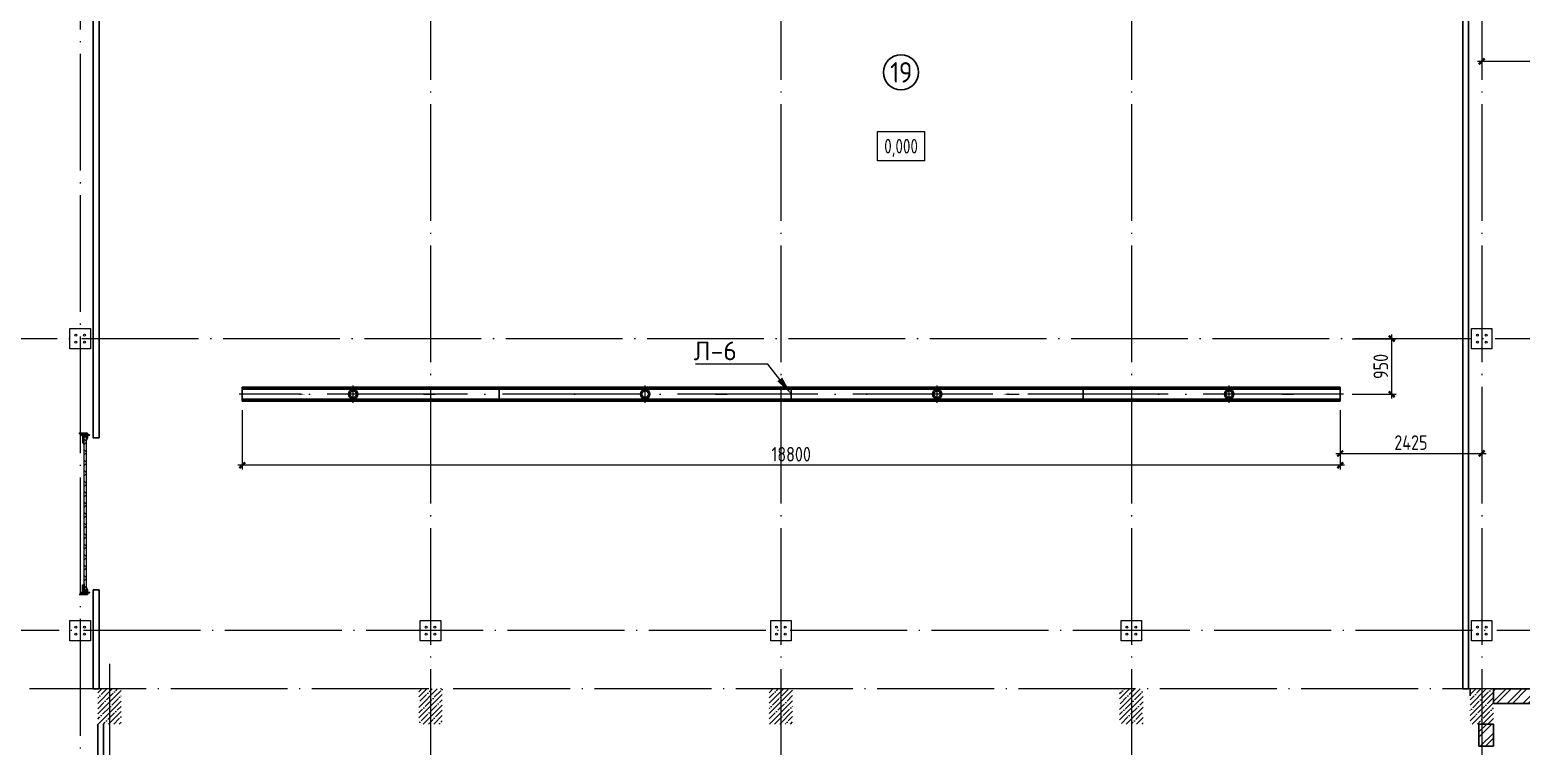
# Model space of a CAD drawing. Extents: x -965262 to 1142518, y -357520 to 71675.
# Drawn here: x -52339 to -26802, y -200132 to -187860 of the extents above; entities that cross this region are included whole.
import ezdxf
from ezdxf import colors
from ezdxf.entities.mleader import LeaderData, LeaderLine
from ezdxf.math import Vec2, Vec3

# ---------------------------------------------------------------- set-up
doc = ezdxf.new("R2010")
doc.units = 0
doc.header["$LTSCALE"] = 10
doc.linetypes.add('ACAD_ISO04W100', pattern=[30, 24, -3, 0, -3])
doc.linetypes.add('DOTE', pattern=[2.42, 2, -0.2, 0.02, -0.2])
doc.layers.get('0').update_dxf_attribs({"linetype": 'CONTINUOUS', "lineweight": 30})
doc.layers.get('Defpoints').update_dxf_attribs({"linetype": 'CONTINUOUS'})
doc.layers.add('DOTE', color=7, linetype='DOTE', lineweight=9)
doc.layers.add('Полы_лотки', color=7, linetype='CONTINUOUS', lineweight=30)
doc.styles.add('GOST 2.304', font='isocpeur.ttf', dxfattribs={"width": 0.75, "height": 250})
doc.styles.add('GOST-2.304_Type-B', font='isocpeur.ttf', dxfattribs={"width": 0.9})
doc.styles.get("Standard").update_dxf_attribs({"font": 'isocpeur.ttf', "height": 300})
doc.styles.add('ГОСТ 2м', font='isocpeur.ttf', dxfattribs={"width": 0.8, "height": 250})
doc.dimstyles.new('ГОСТ 2м', dxfattribs={"dimtxt": 250, "dimasz": 100, "dimexe": 75, "dimexo": 150, "dimgap": 62.5, "dimtad": 1, "dimdec": 0, "dimtxsty": 'ГОСТ 2м', "dimblk": 'ARCHTICK', "dimcen": 150, "dimdle": 75, "dimclrd": 256, "dimclre": 256, "dimclrt": 256, "dimadec": 0, "dimazin": 0, "dimtfac": 1, "dimtdec": 0, "dimtmove": 0, "dimatfit": 3, "dimldrblk": 'OBLIQUE', "dimfxl": 1, "dimlwd": 15, "dimlwe": 15, "dimarcsym": 0})
pattern_1 = [(45, (-49229.33, -272886.6), (-89.80256, 89.80256), []), (45, (-49139.53, -272886.6), (-89.80256, 89.80256), [158.75, -31.75, 0, -31.75])]

# ---------------------------------------------------------------- blocks, each defined once
blk = doc.blocks.new('anchor.bolt')
for p, q in [((-0.07, 0), (-0.07, -0.72)), ((0.07, 0), (0.07, -0.06)), ((-0.1, -0.04), (-0.07, -0.03)), ((-0.1, -0.04), (0.09, -0.06)), ((0.07, -0.07), (-0.1, -0.04)), ((-0.1, -0.11), (-0.07, -0.1)), ((-0.1, -0.11), (0.09, -0.13)), ((0.07, -0.14), (-0.1, -0.11)), ((-0.1, -0.18), (-0.07, -0.17)), ((-0.1, -0.18), (0.09, -0.2)), ((0.07, -0.21), (-0.1, -0.18)), ((-0.1, -0.25), (-0.07, -0.24)), ((-0.1, -0.25), (0.09, -0.27)), ((0.07, -0.28), (-0.1, -0.25)), ((-0.1, -0.32), (-0.07, -0.31)), ((-0.1, -0.32), (0.09, -0.34)), ((0.07, -0.35), (-0.1, -0.32)), ((-0.1, -0.39), (-0.07, -0.38)), ((-0.1, -0.39), (0.09, -0.41)), ((0.07, -0.42), (-0.1, -0.39)), ((-0.1, -0.46), (-0.07, -0.45)), ((-0.1, -0.46), (0.09, -0.48)), ((0.07, -0.49), (-0.1, -0.46)), ((-0.1, -0.53), (-0.07, -0.52)), ((-0.1, -0.53), (0.09, -0.55)), ((0.07, -0.56), (-0.1, -0.53)), ((-0.09, -0.6), (-0.07, -0.59)), ((-0.09, -0.6), (0.09, -0.62)), ((0.07, -0.63), (-0.09, -0.6)), ((-0.07, -0.72), (0, -0.8)), ((-0.04, -0.62), (-0.06, -0.63)), ((-0.06, -0.64), (-0.06, -0.63)), ((-0.06, -0.73), (-0.06, -0.64)), ((0, -0.79), (-0.06, -0.73)), ((-0.01, -0.63), (-0.04, -0.62)), ((-0.03, -0.63), (0, -0.79)), ((-0.03, -0.63), (0.01, -0.78)), ((-0.02, -0.63), (0.01, -0.77)), ((-0.01, -0.63), (0.02, -0.76)), ((0.03, -0.69), (-0.01, -0.63)), ((0, -0.64), (0.03, -0.75)), ((0, -0.8), (0.07, -0.72)), ((0, -0.79), (0.03, -0.74)), ((0.01, -0.66), (0.03, -0.74)), ((0.03, -0.74), (0.03, -0.69)), ((0.07, -0.06), (0.09, -0.06)), ((0.09, -0.06), (0.07, -0.07)), ((0.07, -0.07), (0.07, -0.13)), ((0.07, -0.13), (0.09, -0.13)), ((0.09, -0.13), (0.07, -0.14)), ((0.07, -0.14), (0.07, -0.2)), ((0.07, -0.2), (0.09, -0.2)), ((0.09, -0.2), (0.07, -0.21)), ((0.07, -0.21), (0.07, -0.27)), ((0.07, -0.27), (0.09, -0.27)), ((0.09, -0.27), (0.07, -0.28)), ((0.07, -0.28), (0.07, -0.34)), ((0.07, -0.33), (0.09, -0.34)), ((0.09, -0.34), (0.07, -0.35)), ((0.07, -0.35), (0.07, -0.41)), ((0.07, -0.4), (0.09, -0.41)), ((0.09, -0.41), (0.07, -0.42)), ((0.07, -0.42), (0.07, -0.48)), ((0.07, -0.47), (0.09, -0.48)), ((0.09, -0.48), (0.07, -0.49)), ((0.07, -0.49), (0.07, -0.55)), ((0.07, -0.55), (0.09, -0.55)), ((0.09, -0.55), (0.07, -0.56)), ((0.07, -0.56), (0.07, -0.62)), ((0.09, -0.62), (0.07, -0.63)), ((0.07, -0.62), (0.09, -0.62)), ((0.07, -0.63), (0.07, -0.72))]:
    blk.add_line(p, q)
blk.add_arc((0.16, -0.64), 0.222, 187.9982, 219.836)
blk = doc.blocks.new('Крепеж_ворот')
at = {"lineweight": 15}
h = blk.add_hatch(dxfattribs=at)
h.set_pattern_fill('ANSI31', color=256, scale=2, angle=180)
h.set_pattern_definition([(225, (746089.599, 74802.7244), (4.49013, -4.49013), [])])
h.paths.add_polyline_path([(746087, 74804), (746087, 74802), (746091, 74802), (746094, 74802), (746094, 74804)], flags=17)
h.paths.add_polyline_path([(746116, 74802, 0.165118), (746120, 74803), (746124, 74806, -0.301689), (746131, 74807), (746135, 74805, 0.130081), (746138, 74804), (746142, 74804), (746142, 74806), (746138, 74806, -0.130081), (746136, 74807), (746133, 74809, 0.301689), (746123, 74808), (746118, 74805, -0.165112), (746116, 74804), (746064, 74804, -0.414223), (746061, 74807), (746061, 74868), (746059, 74868), (746059, 74869), (746059, 74870), (746059, 74870), (746059, 74871), (746059, 74872), (746059, 74872), (746059, 74873), (746059, 74874), (746059, 74875), (746059, 74876), (746059, 74876), (746059, 74877), (746059, 74877), (746059, 74878), (746059, 74879), (746059, 74879), (746061, 74879), (746061, 74945), (746058, 74945), (746058, 74807, 0.41422), (746064, 74802)])
h = blk.add_hatch(dxfattribs=at)
h.set_pattern_fill('ANSI31', color=256, scale=2, angle=90)
h.set_pattern_definition([(135, (736343.8085, 75928.334), (-4.490128, -4.490128), [])])
edge = h.paths.add_edge_path()
edge.add_ellipse((746065, 74838), major_axis=(-1.67, 1.67), ratio=1, start_angle=45, end_angle=135, ccw=False)
edge.add_line((746063, 74838), (746063, 74868))
edge.add_line((746063, 74868), (746061, 74868))
edge.add_line((746061, 74868), (746061, 74838))
edge.add_ellipse((746065, 74838), major_axis=(-2.89, 2.89), ratio=1, start_angle=45, end_angle=135)
edge.add_line((746065, 74834), (746097, 74834))
edge.add_line((746097, 74834), (746097, 74836))
edge.add_line((746097, 74836), (746065, 74836))
edge = h.paths.add_edge_path()
edge.add_ellipse((746065, 74890), major_axis=(2.89, 2.89), ratio=1, start_angle=106, end_angle=135)
edge.add_line((746061, 74890), (746061, 74879))
edge.add_line((746061, 74879), (746063, 74879))
edge.add_line((746063, 74879), (746063, 74890))
edge.add_ellipse((746065, 74890), major_axis=(-1.67, 1.67), ratio=1, start_angle=16, end_angle=45, ccw=False)
edge.add_line((746063, 74891), (746070, 74904))
edge.add_ellipse((746079, 74899), major_axis=(7.45, 7.45), ratio=1, start_angle=-3, end_angle=106, ccw=False)
edge.add_line((746087, 74906), (746097, 74894))
edge.add_line((746097, 74894), (746099, 74895))
edge.add_line((746099, 74895), (746088, 74907))
edge.add_ellipse((746079, 74899), major_axis=(8.67, 8.67), ratio=1, start_angle=-3, end_angle=106)
edge.add_line((746068, 74905), (746062, 74892))
h = blk.add_hatch(color=256, dxfattribs=at)
h.dxf.hatch_style = 1
h.paths.add_polyline_path([(746146, 74809), (746143, 74810, 0.10613), (746142, 74810), (746136, 74809, -0.181324), (746135, 74810, 0.335683), (746120, 74809, -0.119126), (746119, 74809, 0.371631), (746118, 74808), (746118, 74808, 0.451909), (746119, 74807, 0.124341), (746121, 74808, -0.343618), (746134, 74808, 0.181324), (746137, 74808), (746143, 74808, -0.110452), (746143, 74808), (746147, 74807, -0.710497), (746147, 74805), (746143, 74804), (746136, 74804, -0.178994), (746133, 74805, 0.369834), (746130, 74805, -0.178993), (746127, 74804), (746122, 74804, 0.120709), (746122, 74804), (746120, 74803, -0.017147), (746119, 74802, 0.538795), (746120, 74802), (746127, 74802, 0.207608), (746131, 74804, -0.433918), (746132, 74804, 0.207608), (746135, 74802), (746143, 74802, 0.079707), (746143, 74802), (746148, 74804, 0.461502), (746149, 74807, -0.250825), (746149, 74808, -0.128039), (746173, 74816, 0.416657), (746174, 74816), (746174, 74817, 0.409849), (746173, 74817, 0.127248)])
for p, q in [((746058, 74807), (746058, 74945)), ((746058, 74945), (746061, 74945)), ((746059, 74879), (746063, 74879)), ((746059, 74868), (746059, 74879)), ((746059, 74868), (746063, 74868)), ((746061, 74879), (746061, 74945)), ((746061, 74879), (746061, 74890)), ((746061, 74807), (746061, 74868)), ((746061, 74838), (746061, 74868)), ((746068, 74905), (746062, 74892)), ((746070, 74904), (746063, 74891)), ((746063, 74838), (746063, 74890)), ((746064, 74883), (746063, 74883)), ((746064, 74865), (746063, 74865)), ((746064, 74883), (746064, 74874)), ((746067, 74880), (746064, 74883)), ((746064, 74875), (746064, 74873)), ((746064, 74874), (746064, 74865)), ((746067, 74868), (746064, 74865)), ((746097, 74836), (746065, 74836)), ((746097, 74834), (746065, 74834)), ((746067, 74880), (746067, 74875)), ((746067, 74873), (746067, 74868)), ((746087, 74906), (746097, 74894)), ((746088, 74907), (746099, 74895)), ((746097, 74894), (746099, 74895)), ((746097, 74834), (746097, 74836)), ((746064, 74804), (746116, 74804)), ((746064, 74802), (746116, 74802)), ((746079, 74806), (746102, 74806)), ((746079, 74806), (746079, 74804)), ((746079, 74804), (746102, 74804)), ((746082, 74814), (746081, 74813)), ((746081, 74813), (746081, 74806)), ((746099, 74814), (746082, 74814)), ((746086, 74813), (746086, 74806)), ((746095, 74813), (746095, 74806)), ((746099, 74814), (746100, 74813)), ((746100, 74813), (746100, 74806)), ((746102, 74806), (746102, 74804)), ((746118, 74805), (746123, 74808)), ((746120, 74803), (746124, 74806)), ((746135, 74805), (746131, 74807)), ((746136, 74807), (746133, 74809)), ((746142, 74806), (746138, 74806)), ((746138, 74804), (746142, 74804)), ((746142, 74806), (746142, 74804)), ((746142, 74804), (746142, 74806)), ((746143, 74804), (746147, 74805)), ((746143, 74802), (746148, 74804)), ((746174, 74817), (746174, 74816))]:
    blk.add_line(p, q)
for p, q in [((746061, 74879), (746061, 74881)), ((746061, 74834), (746061, 74868)), ((746063, 74883), (746063, 74874)), ((746063, 74874), (746063, 74865)), ((746073, 74842), (746073, 74905)), ((746073, 74896), (746077, 74892)), ((746073, 74851), (746077, 74855)), ((746074, 74886), (746074, 74861)), ((746074, 74880), (746076, 74880)), ((746074, 74867), (746076, 74867)), ((746076, 74886), (746076, 74883)), ((746076, 74883), (746076, 74886)), ((746076, 74886), (746077, 74886)), ((746076, 74864), (746076, 74883)), ((746077, 74873), (746076, 74880)), ((746076, 74880), (746076, 74867)), ((746077, 74873), (746076, 74867)), ((746076, 74864), (746076, 74861)), ((746076, 74864), (746076, 74861)), ((746076, 74861), (746077, 74861)), ((746077, 74886), (746077, 74892)), ((746077, 74861), (746077, 74855)), ((746081, 74898), (746081, 74886)), ((746081, 74849), (746081, 74861)), ((746087, 74898), (746082, 74898)), ((746082, 74886), (746087, 74886)), ((746082, 74861), (746087, 74861)), ((746087, 74849), (746082, 74849)), ((746087, 74899), (746087, 74898)), ((746087, 74886), (746087, 74898)), ((746087, 74886), (746098, 74886)), ((746087, 74849), (746087, 74861)), ((746087, 74861), (746098, 74861)), ((746087, 74847), (746087, 74849)), ((746099, 74885), (746099, 74883)), ((746099, 74883), (746099, 74864)), ((746099, 74882), (746100, 74882)), ((746099, 74865), (746100, 74865)), ((746099, 74862), (746099, 74864)), ((746100, 74861), (746100, 74886)), ((746100, 74886), (746110, 74886)), ((746100, 74861), (746110, 74861)), ((746110, 74861), (746110, 74886)), ((746110, 74881), (746225, 74881)), ((746110, 74865), (746212, 74865)), ((746114, 74877), (746225, 74877)), ((746250, 74859), (746250, 74863))]:
    blk.add_line(p, q, dxfattribs=at)
at = {"lineweight": 15, "ltscale": 0.5}
for p, q in [((746076, 74886), (746074, 74886)), ((746076, 74861), (746074, 74861))]:
    blk.add_line(p, q, dxfattribs=at)
at = {"lineweight": 15, "extrusion": (-1.7375e-14, 1, 0)}
for p, q in [((746113, 74884), (746225, 74884)), ((746113, 74863), (746113, 74884)), ((746113, 74863), (746136, 74863)), ((746117, 74857), (746117, 74829)), ((746117, 74826), (746119, 74823)), ((746119, 74823), (746123, 74825)), ((746121, 74857), (746121, 74829)), ((746123, 74825), (746121, 74828)), ((746123, 74863), (746123, 74863)), ((746250, 74863), (746123, 74863)), ((746250, 74859), (746123, 74859)), ((746124, 74840), (746124, 74849)), ((746136, 74882), (746157, 74882)), ((746136, 74863), (746136, 74882)), ((746157, 74882), (746157, 74863)), ((746157, 74863), (746212, 74863))]:
    blk.add_line(p, q, dxfattribs=at)
at = {"lineweight": 15, "ltscale": 0.5, "extrusion": (-1.7375e-14, 1, 0)}
for p, q in [((746113, 74880), (746225, 74880)), ((746136, 74866), (746113, 74866)), ((746115, 74871), (746120, 74871)), ((746121, 74857), (746117, 74857)), ((746117, 74852), (746117, 74854)), ((746121, 74840), (746117, 74840)), ((746117, 74837), (746117, 74835)), ((746121, 74829), (746117, 74829)), ((746120, 74839), (746120, 74850)), ((746124, 74848), (746120, 74848)), ((746124, 74841), (746120, 74841)), ((746123, 74869), (746123, 74863)), ((746123, 74863), (746123, 74859)), ((746140, 74863), (746140, 74859)), ((746153, 74863), (746153, 74859)), ((746212, 74866), (746157, 74866)), ((746173, 74863), (746173, 74859))]:
    blk.add_line(p, q, dxfattribs=at)
at = {"lineweight": 15, "extrusion": (-2.77556e-16, -1, 0)}
for p, q in [((746225, 74866), (746114, 74866)), ((746128, 74866), (746128, 74863)), ((746138, 74866), (746138, 74863)), ((746164, 74866), (746164, 74863)), ((746174, 74866), (746174, 74863)), ((746201, 74866), (746201, 74863)), ((746210, 74866), (746210, 74863)), ((746225, 74884), (746225, 74863))]:
    blk.add_line(p, q, dxfattribs=at)
at = {"extrusion": (-1, -4.26669e-14, 0)}
for p, q in [((746118, 74808), (746118, 74808)), ((746136, 74809), (746142, 74810)), ((746143, 74808), (746137, 74808)), ((746143, 74810), (746146, 74809)), ((746147, 74807), (746143, 74808))]:
    blk.add_line(p, q, dxfattribs=at)
at = {"extrusion": (-1, -4.2422e-14, 1.22461e-16)}
for p, q in [((746119, 74803), (746122, 74804)), ((746127, 74802), (746120, 74802)), ((746122, 74804), (746127, 74804)), ((746143, 74802), (746135, 74802)), ((746136, 74804), (746143, 74804))]:
    blk.add_line(p, q, dxfattribs=at)
at = {"lineweight": 15}
for centre, radius, start, end in [((746079, 74899), 8.28, 0, 136.0097), ((746079, 74847), 8.28, 223.9903, 0), ((746077, 74883), 0.956, 180, 270), ((746077, 74883), 0.75, 180, 270), ((746077, 74864), 0.956, 90, 180), ((746077, 74864), 0.75, 90, 180), ((746076, 74892), 0.375, 0, 45), ((746076, 74855), 0.375, 315, 0), ((746082, 74898), 0.375, 91, 180), ((746082, 74886), 0.75, 180, 270), ((746082, 74861), 0.75, 90, 180), ((746082, 74849), 0.375, 180, 269), ((746098, 74885), 0.375, 0, 90), ((746098, 74862), 0.375, 270, 0), ((746123, 74857), 5.92, 90, 180), ((746123, 74829), 5.92, 180, 199.6464), ((746123, 74857), 1.87, 90, 180), ((746129, 74855), 8.15, 194.9986, 233.9214), ((746129, 74833), 8.15, 126.0786, 165.0014), ((746123, 74829), 1.87, 180, 185.5313)]:
    blk.add_arc(centre, radius, start, end, dxfattribs=at)
at = {"lineweight": 15, "ltscale": 0.5}
for centre, radius, start, end in [((746119, 74852), 2.25, 195, 270), ((746119, 74836), 2.25, 90, 165), ((746119, 74850), 0.375, 0, 90), ((746119, 74839), 0.375, 270, 0)]:
    blk.add_arc(centre, radius, start, end, dxfattribs=at)
for centre, radius, start, end in [((746064, 74807), 5.62, 180, 270), ((746064, 74807), 3.11, 180, 270), ((746082, 74804), 10.4, 68.2753, 87.8782), ((746091, 74798), 16.2, 73.306, 107.292), ((746099, 74804), 10.4, 92.1218, 111.7247), ((746116, 74807), 3.11, 270, 307.5043), ((746116, 74807), 5.62, 270, 307.5043), ((746119, 74808), 0.586, 91.7247, 173.2711), ((746119, 74807), 0.586, 173.2711, 270.547), ((746118, 74812), 3.52, 271.7247, 298.8983), ((746118, 74812), 5.21, 270.547, 298.8983), ((746128, 74799), 12.4, 54.8903, 129.1143), ((746128, 74799), 10.7, 54.8903, 130.7448), ((746128, 74801), 8.97, 60.3534, 127.5043), ((746128, 74801), 8.97, 60.3534, 127.5043), ((746128, 74801), 8.97, 60.3534, 127.5043), ((746128, 74801), 6.46, 60.3534, 127.5043), ((746136, 74811), 3.54, 234.8903, 276), ((746136, 74811), 1.86, 234.8903, 276), ((746138, 74810), 5.62, 240.3534, 270), ((746138, 74810), 3.11, 240.3534, 270), ((746143, 74810), 0.292, 71.7675, 96), ((746143, 74808), 0.292, 70.7873, 96), ((746176, 74761), 56.8, 93.2805, 122.2878), ((746147, 74806), 0.562, 289.2127, 70.7873), ((746147, 74806), 2.25, 288.2291, 27.3228), ((746176, 74765), 50.3, 93.6593, 122.8448), ((746150, 74807), 0.586, 151, 207.3228), ((746173, 74817), 0.6, 4.1357, 93.2805), ((746173, 74816), 0.6, 273.6593, 4.1357)]:
    blk.add_arc(centre, radius, start, end)
at = {"extrusion": (-1.22461e-16, -5.20252e-30, -1)}
for centre, radius, start, end in [((-746120, 74802), 0.187, 270, 62.4687), ((-746122, 74803), 0.586, 62.4687, 90), ((-746127, 74809), 4.69, 229.4077, 270), ((-746127, 74807), 4.69, 223.0863, 270), ((-746131, 74803), 2.32, 49.4077, 130.5923), ((-746131, 74803), 0.637, 43.0863, 136.9137), ((-746135, 74807), 4.69, 270, 316.9137), ((-746136, 74809), 4.69, 270, 310.5923), ((-746143, 74804), 0.292, 250.7873, 270), ((-746143, 74802), 0.292, 251.7709, 270)]:
    blk.add_arc(centre, radius, start, end, dxfattribs=at)
at = {"extrusion": (0, 0, -1)}
for centre, major_axis, start_param, end_param in [((746065, 74890), (2.89, 2.89), 3.926991, 4.433136), ((746065, 74838), (-2.89, 2.89), 3.926991, 5.497787), ((746065, 74890), (-1.67, 1.67), 5.497787, 6.003933), ((746065, 74838), (-1.67, 1.67), 3.926991, 5.497787), ((746079, 74899), (8.67, 8.67), 4.433136, 6.335545), ((746079, 74899), (7.45, 7.45), 4.433136, 6.335545)]:
    blk.add_ellipse(centre, major_axis=major_axis, ratio=1, start_param=start_param, end_param=end_param, dxfattribs=at)
for points in [[(746067, 74875), (746066, 74875), (746064, 74875)], [(746064, 74873), (746066, 74873), (746067, 74873)]]:
    blk.add_rational_spline(points, [1, 1.01284142743, 1], degree=2)
at = {"lineweight": 15, "ltscale": 0.5}
for points, knots in [([(746115, 74871), (746115, 74871), (746114, 74871), (746114, 74871), (746114, 74872), (746113, 74872), (746113, 74872), (746113, 74873), (746113, 74873), (746113, 74873)], [0.37141352, 0.37141352, 0.37141352, 0.37141352, 0.39402571, 0.39402571, 0.41663789, 0.41663789, 0.43959523, 0.43959523, 0.46255257, 0.46255257, 0.46255257, 0.46255257]), ([(746123, 74869), (746123, 74869), (746123, 74869), (746122, 74870), (746122, 74870), (746122, 74871), (746122, 74871), (746121, 74871), (746121, 74871), (746120, 74871)], [0.28027447, 0.28027447, 0.28027447, 0.28027447, 0.30323181, 0.30323181, 0.32618916, 0.32618916, 0.34880134, 0.34880134, 0.37141352, 0.37141352, 0.37141352, 0.37141352])]:
    blk.add_open_spline(points, degree=3, knots=knots, dxfattribs=at)
at = {"lineweight": 15}
for points in [[(746117, 74827), (746117, 74827), (746117, 74826), (746117, 74826)], [(746121, 74828), (746121, 74828), (746121, 74828), (746121, 74829)]]:
    blk.add_open_spline(points, degree=3, dxfattribs=at)
at = {"xscale": -50.80000000000001, "yscale": 50.80000000000001, "zscale": 50.80000000000001}
blk.add_blockref('anchor.bolt', (746091, 74804), dxfattribs=at)
blk = doc.blocks.new('_ArchTick')
at = {"color": 0, "linetype": 'ByBlock', "lineweight": 0, "const_width": 0.4}
blk.add_lwpolyline([(-0.5, -0.5), (0.5, 0.5)], dxfattribs=at)
blk = doc.blocks.new('*D1451')
at = {"lineweight": 15, "transparency": 16777216}
for p, q in [((-29697, -193152), (-28943, -193152)), ((-29018, -194177), (-29018, -193077)), ((-29697, -194102), (-28943, -194102))]:
    blk.add_line(p, q, dxfattribs=at)
at = {"layer": 'Defpoints', "color": 0, "lineweight": 15, "transparency": 16777216}
for p in [(-29847, -193152, -13062), (-29018, -193152), (-29847, -194102, -11610)]:
    blk.add_point(p, dxfattribs=at)
at = {"lineweight": 15, "transparency": 16777216, "xscale": 100, "yscale": 100, "zscale": 100}
for p, rotation in [((-29018, -193152), 90), ((-29018, -194102), 270)]:
    blk.add_blockref('_ArchTick', p, dxfattribs=dict(at, rotation=rotation))
at = {"lineweight": 15, "transparency": 16777216, "insert": (-29206, -193627), "char_height": 250, "attachment_point": 5, "rotation": 90, "style": 'ГОСТ 2м'}
blk.add_mtext('950', dxfattribs=at)
blk = doc.blocks.new('_Oblique')
at = {"color": 0, "linetype": 'ByBlock', "lineweight": -2}
blk.add_line((-0.5, -0.5), (0.5, 0.5), dxfattribs=at)
blk = doc.blocks.new('*D1452')
at = {"lineweight": 15, "transparency": 16777216}
for p, q in [((-29902, -194375), (-29902, -195194)), ((-27477, -194969), (-27477, -195044)), ((-29977, -195119), (-27402, -195119))]:
    blk.add_line(p, q, dxfattribs=at)
at = {"layer": 'Defpoints', "color": 0, "lineweight": 15, "transparency": 16777216}
for p in [(-29902, -194225, -11610), (-27477, -195119), (-27477, -195119)]:
    blk.add_point(p, dxfattribs=at)
at = {"lineweight": 15, "transparency": 16777216, "xscale": 100, "yscale": 100, "zscale": 100, "rotation": 180}
blk.add_blockref('_ArchTick', (-29902, -195119), dxfattribs=at)
at = {"lineweight": 15, "transparency": 16777216, "xscale": 100, "yscale": 100, "zscale": 100}
blk.add_blockref('_ArchTick', (-27477, -195119), dxfattribs=at)
at = {"lineweight": 15, "transparency": 16777216, "insert": (-28690, -194931), "char_height": 250, "attachment_point": 5, "style": 'ГОСТ 2м'}
blk.add_mtext('2425', dxfattribs=at)
blk = doc.blocks.new('*D1453')
at = {"lineweight": 15, "transparency": 16777216}
for p, q in [((-48702, -194375), (-48702, -195394)), ((-29902, -194575), (-29902, -195394)), ((-29827, -195319), (-48777, -195319))]:
    blk.add_line(p, q, dxfattribs=at)
at = {"layer": 'Defpoints', "color": 0, "lineweight": 15, "transparency": 16777216}
for p in [(-48702, -194225, -11610), (-29902, -194425, -11610), (-48702, -195319)]:
    blk.add_point(p, dxfattribs=at)
at = {"lineweight": 15, "transparency": 16777216, "xscale": 100, "yscale": 100, "zscale": 100, "rotation": 180}
blk.add_blockref('_ArchTick', (-48702, -195319), dxfattribs=at)
at = {"lineweight": 15, "transparency": 16777216, "xscale": 100, "yscale": 100, "zscale": 100}
blk.add_blockref('_ArchTick', (-29902, -195319), dxfattribs=at)
at = {"lineweight": 15, "transparency": 16777216, "insert": (-39302, -195131), "char_height": 250, "attachment_point": 5, "style": 'ГОСТ 2м'}
blk.add_mtext('18800', dxfattribs=at)
blk = doc.blocks.new('*D1468')
at = {"lineweight": 15, "transparency": 16777216}
for p, q in [((-24402, -188404), (-27552, -188404)), ((-27477, -188258), (-27477, -188329)), ((-24477, -188258), (-24477, -188329))]:
    blk.add_line(p, q, dxfattribs=at)
at = {"layer": 'Defpoints', "color": 0, "lineweight": 15, "transparency": 16777216}
for p in [(-27477, -188404), (-27477, -188408, -13062), (-24477, -188408, -11610)]:
    blk.add_point(p, dxfattribs=at)
at = {"lineweight": 15, "transparency": 16777216, "xscale": 100, "yscale": 100, "zscale": 100, "rotation": 180}
blk.add_blockref('_ArchTick', (-27477, -188404), dxfattribs=at)
at = {"lineweight": 15, "transparency": 16777216, "xscale": 100, "yscale": 100, "zscale": 100}
blk.add_blockref('_ArchTick', (-24477, -188404), dxfattribs=at)
at = {"lineweight": 15, "transparency": 16777216, "insert": (-25977, -188216), "char_height": 250, "attachment_point": 5, "style": 'ГОСТ 2м'}
blk.add_mtext('3000', dxfattribs=at)

msp = doc.modelspace()

# ---------------------------------------------------------------- hatches: boundary and pattern name
at = {"lineweight": 15}
h = msp.add_hatch(dxfattribs=at)
h.set_pattern_fill('ANSI37', scale=40)
h.set_pattern_definition([(45, (-211751.05, 735975.21), (-89.802561, 89.802561), []), (135, (-211751.05, 735975.21), (-89.802561, -89.802561), [])])
h.paths.add_polyline_path([(-51408.3, -197468.5), (-51408.3, -194835.8), (-51368.3, -194835.8), (-51368.3, -197468.5)])
h = msp.add_hatch(dxfattribs=at)
h.set_pattern_fill('ANSI35', scale=20, style=0)
h.set_pattern_definition(pattern_1)
h.paths.add_polyline_path([(-50777.4, -199152.1), (-51177.4, -199152.1), (-51177.4, -199752.1), (-50777.4, -199752.1)])
h = msp.add_hatch(dxfattribs=at)
h.set_pattern_fill('ANSI35', scale=20, style=0)
h.set_pattern_definition(pattern_1)
h.paths.add_polyline_path([(-45277.4, -199152.1), (-45677.4, -199152.1), (-45677.4, -199752.1), (-45277.4, -199752.1)])
h = msp.add_hatch(dxfattribs=at)
h.set_pattern_fill('ANSI35', scale=20, style=0)
h.set_pattern_definition(pattern_1)
h.paths.add_polyline_path([(-39277.4, -199152.1), (-39677.4, -199152.1), (-39677.4, -199752.1), (-39277.4, -199752.1)])
h = msp.add_hatch(dxfattribs=at)
h.set_pattern_fill('ANSI35', scale=20, style=0)
h.set_pattern_definition(pattern_1)
h.paths.add_polyline_path([(-33277.4, -199152.1), (-33677.4, -199152.1), (-33677.4, -199752.1), (-33277.4, -199752.1)])
h = msp.add_hatch(dxfattribs=at)
h.set_pattern_fill('ANSI35', scale=20, style=0)
h.set_pattern_definition(pattern_1)
h.paths.add_polyline_path([(-27277.4, -199152.1), (-27677.4, -199152.1), (-27677.4, -199752.1), (-27277.4, -199752.1)])
h = msp.add_hatch(dxfattribs=at)
h.set_pattern_fill('ANSI32', scale=20)
h.set_pattern_definition([(45, (-26326.46, -199225.07), (-134.7038, 134.7038), []), (45, (-26236.65, -199225.07), (-134.7038, 134.7038), [])])
h.paths.add_polyline_path([(-26257.4, -199152.1), (-26377.4, -199152.1), (-26377.4, -199402.1), (-26257.4, -199402.1)], flags=17)
h.paths.add_polyline_path([(-25347.4, -199152.1), (-25467.4, -199152.1), (-25467.4, -199402.1), (-25347.4, -199402.1)])
h.paths.add_polyline_path([(-21277.4, -212621.9), (-21477.4, -212621.9), (-21477.4, -213132.1), (-21277.4, -213132.1)])
h.paths.add_polyline_path([(-21477.4, -212621.9), (-21527.4, -212621.9), (-21527.4, -212882.1), (-22307.4, -212882.1), (-22307.4, -216292.1), (-22057.4, -216292.1), (-22057.4, -213132.1), (-21477.4, -213132.1)])
h.paths.add_polyline_path([(-21277.4, -211452.1), (-21477.4, -211452.1), (-21477.4, -211711.9), (-21277.4, -211711.9)])
h.paths.add_polyline_path([(-27527.4, -216851.7), (-27527.4, -216471.7), (-27277.4, -216471.7), (-27277.4, -216852.1), (-27527.4, -216852.1)])
h.paths.add_polyline_path([(-27527.4, -215051.7), (-27527.4, -213251.7), (-27277.4, -213251.7), (-27277.4, -215051.7)])
h.paths.add_polyline_path([(-27527.4, -211831.7), (-27527.4, -211452.1), (-27277.4, -211452.1), (-27277.4, -211831.7)])
h.paths.add_polyline_path([(-27527.4, -210852.1), (-27527.4, -210471.7), (-27277.4, -210471.7), (-27277.4, -210852.1), (-27527.4, -210851.7)])
h.paths.add_polyline_path([(-27527.4, -209051.7), (-27527.4, -208541.7), (-27277.4, -208541.7), (-27277.4, -209051.7)])
h.paths.add_polyline_path([(-27527.4, -207121.7), (-27527.4, -206741.7), (-27277.4, -206741.7), (-27277.4, -207121.7)])
h.paths.add_polyline_path([(-27527.4, -205831.7), (-27527.4, -205452.1), (-27277.4, -205452.1), (-27277.4, -205831.7)])
h.paths.add_polyline_path([(-27527.4, -204852.1), (-27527.4, -204471.7), (-27277.4, -204471.7), (-27277.4, -204852.1)])
h.paths.add_polyline_path([(-27527.4, -203436.7), (-27527.4, -203056.7), (-27277.4, -203056.7), (-27277.4, -203436.7)])
h.paths.add_polyline_path([(-27527.4, -202021.7), (-27527.4, -201642.1), (-27277.4, -201642.1), (-27277.4, -202021.7)])
h.paths.add_polyline_path([(-27527.4, -200132.1), (-27527.4, -199752.1), (-27277.4, -199752.5), (-27277.4, -200132.1)])
h.paths.add_polyline_path([(-27277.4, -199402.1), (-27277.4, -199152.1), (-26257.4, -199152.1), (-26257.4, -199402.1)])
h.paths.add_polyline_path([(-25347.4, -199152.1), (-21677.4, -199152.1), (-21677.4, -199402.1), (-25097.4, -199402.1), (-25097.4, -200131.7), (-25217.4, -200131.7), (-25217.4, -199402.1), (-25347.4, -199402.1)])
h.paths.add_polyline_path([(-21527.4, -200132.1), (-21527.4, -199752.1), (-21277.4, -199752.1), (-21277.4, -200132.1)])
h.paths.add_polyline_path([(-25217.4, -202021.7), (-25217.4, -201641.7), (-25097.4, -201641.7), (-25097.4, -202021.7)])
h.paths.add_polyline_path([(-21527.4, -202022.1), (-21527.4, -201642.1), (-21277.4, -201642.1), (-21277.4, -202022.1)])
h.paths.add_polyline_path([(-21527.4, -203437.1), (-21527.4, -203057.1), (-21277.4, -203057.1), (-21277.4, -203437.1)])
h.paths.add_polyline_path([(-25217.4, -203436.7), (-25217.4, -203056.7), (-25097.4, -203056.7), (-25097.4, -203436.7)])
h.paths.add_polyline_path([(-21677.4, -211452.1), (-25217.4, -211451.7), (-25217.4, -204471.7), (-25097.4, -204471.7), (-25097.4, -205092.1), (-21677.4, -205092.1), (-21677.4, -205212.1), (-25097.4, -205212.1), (-25097.4, -208157.1), (-21527.4, -208157.1), (-21527.4, -207896.7), (-21277.4, -207896.7), (-21277.4, -208406.7), (-21527.4, -208406.7), (-21527.3, -208277.1), (-25097.4, -208277.1), (-25097.4, -211331.7), (-21677.4, -211331.7), (-21677.4, -211451.7)])
h.paths.add_polyline_path([(-21527.4, -204852.1), (-21527.4, -204471.7), (-21277.4, -204471.7), (-21277.4, -204851.7)])
h.paths.add_polyline_path([(-21527.4, -205832.1), (-21527.4, -205452.1), (-21277.4, -205452.1), (-21277.4, -205832.1)], flags=17)
h.paths.add_polyline_path([(-21527.4, -207122.1), (-21527.4, -206742.1), (-21277.4, -206742.1), (-21277.4, -207122.1)], flags=17)
h.paths.add_polyline_path([(-21527.4, -209561.7), (-21527.4, -209181.7), (-21277.4, -209181.7), (-21277.4, -209561.7)])
h.paths.add_polyline_path([(-21527.4, -210852.1), (-21527.4, -210471.7), (-21277.4, -210471.7), (-21277.4, -210852.1)], flags=17)
h.paths.add_polyline_path([(-25217.4, -214242.1), (-25217.4, -212882.1), (-23587.4, -212882.1), (-23587.4, -216292.1), (-23707.4, -216292.1), (-23707.4, -213002.1), (-25097.4, -213002.1), (-25097.4, -214242.1)])
h.paths.add_polyline_path([(-25217.4, -216292.1), (-25217.4, -215152.1), (-25097.4, -215152.1), (-25097.4, -216292.1)], flags=17)
h.paths.add_polyline_path([(-21527.4, -211711.9), (-21477.4, -211711.9), (-21477.4, -211452.1), (-21527.4, -211452.1)])

# ---------------------------------------------------------------- linework, layer by layer
at = {"color": 7, "extrusion": (0, 0, -1)}
for p, q in [((-51252.4, -194852.1, -3259.8), (-51252.4, -175252.1, -3259.8)), ((-51152.4, -175252.1, -3259.8), (-51152.4, -194852.1, -3259.8)), ((-51152.4, -194852.1, -3259.8), (-51252.4, -194852.1, -3259.8)), ((-51252.4, -199152.1, -3259.8), (-51252.4, -197452.1, -3259.8)), ((-51252.4, -197452.1, -3259.8), (-51152.4, -197452.1, -3259.8)), ((-51152.4, -197452.1, -3259.8), (-51152.4, -199152.1, -3259.8)), ((-51252.4, -199152.1, -3259.8), (-51177.4, -199152.1, -3259.8)), ((-51152.4, -199152.1, -3259.8), (-51252.4, -199152.1, -3259.8)), ((-51177.4, -204852.1, -3259.8), (-51177.4, -199752.1, -3259.8)), ((-51077.4, -199752.1, -3259.8), (-51077.4, -204852.1, -3259.8))]:
    msp.add_line(p, q, dxfattribs=at)
at = {"color": 7}
for p, q in [((-27802.4, -180827.1, -3259.8), (-27802.4, -199152.1, -3259.8)), ((-27702.4, -180827.1, -3259.8), (-27702.4, -199152.1, -3259.8)), ((-27802.4, -199152.1, -3259.8), (-27702.4, -199152.1, -3259.8)), ((-27677.4, -199272.1, -1451.3), (-27677.4, -199152.1, -1451.3)), ((-27277.4, -199752.1, -3259.8), (-27527.4, -199752.1, -3259.8)), ((-27527.4, -199752.5, -1451.3), (-27527.4, -200132.1, -1451.3)), ((-27277.4, -199752.5, -1451.3), (-27277.4, -200132.1, -1451.3)), ((-27277.4, -200132.1, -1451.3), (-27527.4, -200132.1, -1451.3))]:
    msp.add_line(p, q, dxfattribs=at)
at = {"color": 7, "lineweight": 15}
for p, q in [((-37821.9, -189604.9, -1451.3), (-37021.9, -189604.9, -1451.3)), ((-37821.9, -190104.9, -1451.3), (-37821.9, -189604.9, -1451.3)), ((-37021.9, -189604.9, -1451.3), (-37021.9, -190104.9, -1451.3)), ((-37021.9, -190104.9, -1451.3), (-37821.9, -190104.9, -1451.3)), ((-51652.4, -193327.1, -4711.1), (-51652.4, -192977.1, -4711.1)), ((-51652.4, -192977.1, -4711.1), (-51302.4, -192977.1, -4711.1)), ((-51302.4, -192977.1, -4711.1), (-51302.4, -193327.1, -4711.1)), ((-27652.4, -193327.1, -4711.1), (-27652.4, -192977.1, -4711.1)), ((-27652.4, -192977.1, -4711.1), (-27302.4, -192977.1, -4711.1)), ((-27302.4, -192977.1, -4711.1), (-27302.4, -193327.1, -4711.1)), ((-51302.4, -193327.1, -4711.1), (-51652.4, -193327.1, -4711.1)), ((-27302.4, -193327.1, -4711.1), (-27652.4, -193327.1, -4711.1)), ((-51408.3, -197468.5, -1451.3), (-51408.3, -194835.8, -1451.3)), ((-51368.3, -194835.8, -1451.3), (-51408.3, -194835.8, -1451.3)), ((-51368.3, -197468.5, -1451.3), (-51368.3, -194835.8, -1451.3)), ((-51368.3, -197468.5, -1451.3), (-51408.3, -197468.5, -1451.3)), ((-51652.4, -198327.1, -4711.1), (-51652.4, -197977.1, -4711.1)), ((-51652.4, -197977.1, -4711.1), (-51302.4, -197977.1, -4711.1)), ((-51302.4, -197977.1, -4711.1), (-51302.4, -198327.1, -4711.1)), ((-45652.4, -198327.1, -4711.1), (-45652.4, -197977.1, -4711.1)), ((-45652.4, -197977.1, -4711.1), (-45302.4, -197977.1, -4711.1)), ((-45302.4, -197977.1, -4711.1), (-45302.4, -198327.1, -4711.1)), ((-39652.4, -198327.1, -4711.1), (-39652.4, -197977.1, -4711.1)), ((-39652.4, -197977.1, -4711.1), (-39302.4, -197977.1, -4711.1)), ((-39302.4, -197977.1, -4711.1), (-39302.4, -198327.1, -4711.1)), ((-33652.4, -198327.1, -4711.1), (-33652.4, -197977.1, -4711.1)), ((-33652.4, -197977.1, -4711.1), (-33302.4, -197977.1, -4711.1)), ((-33302.4, -197977.1, -4711.1), (-33302.4, -198327.1, -4711.1)), ((-27652.4, -198327.1, -4711.1), (-27652.4, -197977.1, -4711.1)), ((-27652.4, -197977.1, -4711.1), (-27302.4, -197977.1, -4711.1)), ((-27302.4, -197977.1, -4711.1), (-27302.4, -198327.1, -4711.1)), ((-51302.4, -198327.1, -4711.1), (-51652.4, -198327.1, -4711.1)), ((-45302.4, -198327.1, -4711.1), (-45652.4, -198327.1, -4711.1)), ((-39302.4, -198327.1, -4711.1), (-39652.4, -198327.1, -4711.1)), ((-33302.4, -198327.1, -4711.1), (-33652.4, -198327.1, -4711.1)), ((-27302.4, -198327.1, -4711.1), (-27652.4, -198327.1, -4711.1))]:
    msp.add_line(p, q, dxfattribs=at)
at = {"color": 7, "ltscale": 200}
for p, q in [((-27277.4, -199152.1, -1451.3), (-26377.4, -199152.1, -1451.3)), ((-27277.4, -199152.1, -3259.8), (-27277.4, -199402.1, -3259.8)), ((-27277.4, -199402.1, -1451.3), (-26377.4, -199402.1, -1451.3))]:
    msp.add_line(p, q, dxfattribs=at)
at = {"color": 7, "elevation": -3259.8}
msp.add_lwpolyline([(-51152.4, -194852.1), (-51252.4, -194852.1), (-51252.4, -175252.1), (-51152.4, -175252.1)], close=True, dxfattribs=at)
at = {"color": 7}
msp.add_circle((-37421.9, -188588.6, -7970.9), 300, dxfattribs=at)
at = {"color": 7, "lineweight": 15}
for centre in [(-51552.4, -193092.1, -4711.1), (-51552.4, -193212.1, -4711.1), (-51402.4, -193092.1, -4711.1), (-51402.4, -193212.1, -4711.1), (-27552.4, -193092.1, -4711.1), (-27552.4, -193212.1, -4711.1), (-27402.4, -193092.1, -4711.1), (-27402.4, -193212.1, -4711.1), (-51552.4, -198092.1, -4711.1), (-51402.4, -198092.1, -4711.1), (-45552.4, -198092.1, -4711.1), (-45402.4, -198092.1, -4711.1), (-39552.4, -198092.1, -4711.1), (-39402.4, -198092.1, -4711.1), (-33552.4, -198092.1, -4711.1), (-33402.4, -198092.1, -4711.1), (-27552.4, -198092.1, -4711.1), (-27402.4, -198092.1, -4711.1), (-51552.4, -198212.1, -4711.1), (-51402.4, -198212.1, -4711.1), (-45552.4, -198212.1, -4711.1), (-45402.4, -198212.1, -4711.1), (-39552.4, -198212.1, -4711.1), (-39402.4, -198212.1, -4711.1), (-33552.4, -198212.1, -4711.1), (-33402.4, -198212.1, -4711.1), (-27552.4, -198212.1, -4711.1), (-27402.4, -198212.1, -4711.1)]:
    msp.add_circle(centre, 16, dxfattribs=at)
at = {"layer": 'DOTE', "color": 7, "ltscale": 100, "extrusion": (0, -1, 0)}
for p, q in [((-51477.4, -161652.1, -4711.1), (-51477.4, -237687.4, -4711.1)), ((-45477.4, -162515.3, -4711.1), (-45477.4, -237687.4, -4711.1)), ((-39477.4, -162515.3, -4711.1), (-39477.4, -237687.4, -4711.1)), ((-33477.4, -162515.3, -4711.1), (-33477.4, -237687.4, -4711.1)), ((-27477.4, -162515.3, -4711.1), (-27477.4, -237687.4, -4711.1)), ((-50977.4, -198722.5, -4711.1), (-50977.4, -235835, -4711.1))]:
    msp.add_line(p, q, dxfattribs=at)
at = {"layer": 'DOTE', "color": 7, "ltscale": 100}
for p, q in [((-15568.5, -193152.1, -4711.1), (-73832.7, -193152.1, -4711.1)), ((-15538.3, -198152.1, -4711.1), (-72369, -198152.1, -1451.3)), ((-1947.4, -199152.1, -4711.1), (-73832.7, -199152.1, -4711.1))]:
    msp.add_line(p, q, dxfattribs=at)
at = {"layer": 'Полы_лотки', "color": 5}
for p, q in [((-29901.7, -193979.6, -3259.8), (-48701.7, -193979.6, -3259.8)), ((-48701.7, -194224.6, -3259.8), (-48701.7, -193979.6, -3259.8)), ((-29901.7, -193999.6, -3259.8), (-48701.7, -193999.6, -3259.8)), ((-29901.7, -194017.1, -3259.8), (-48701.7, -194017.1, -3259.8)), ((-46801.7, -194022.1, -3259.8), (-46801.7, -193979.6, -3259.8)), ((-44301.7, -194224.6, -3259.8), (-44301.7, -193979.6, -3259.8)), ((-41801.7, -194022.1, -3259.8), (-41801.7, -193979.6, -3259.8)), ((-39301.7, -194224.6, -3259.8), (-39301.7, -193979.6, -3259.8)), ((-36801.7, -194022.1, -3259.8), (-36801.7, -193979.6, -3259.8)), ((-34301.7, -194224.6, -3259.8), (-34301.7, -193979.6, -3259.8)), ((-31801.7, -194022.1, -3259.8), (-31801.7, -193979.6, -3259.8)), ((-29901.7, -194224.6, -3259.8), (-29901.7, -193979.6, -3259.8)), ((-29901.7, -194187.1, -3259.8), (-48701.7, -194187.1, -3259.8)), ((-29901.7, -194204.6, -3259.8), (-48701.7, -194204.6, -3259.8)), ((-29901.7, -194224.6, -3259.8), (-48701.7, -194224.6, -3259.8)), ((-46801.7, -194182.1, -3259.8), (-46801.7, -194182.1, -3259.8)), ((-46801.7, -194182.1, -3259.8), (-46801.7, -194224.6, -3259.8)), ((-41801.7, -194182.1, -3259.8), (-41801.7, -194182.1, -3259.8)), ((-41801.7, -194182.1, -3259.8), (-41801.7, -194224.6, -3259.8)), ((-36801.7, -194182.1, -3259.8), (-36801.7, -194182.1, -3259.8)), ((-36801.7, -194182.1, -3259.8), (-36801.7, -194224.6, -3259.8)), ((-31801.7, -194182.1, -3259.8), (-31801.7, -194182.1, -3259.8)), ((-31801.7, -194182.1, -3259.8), (-31801.7, -194224.6, -3259.8))]:
    msp.add_line(p, q, dxfattribs=at)
at = {"layer": 'Полы_лотки', "color": 1, "linetype": 'ACAD_ISO04W100', "lineweight": 9, "ltscale": 5}
for p, q in [((-46801.7, -194250.5, -3259.8), (-46801.7, -193953.8, -3259.8)), ((-41801.7, -194250.5, -3259.8), (-41801.7, -193953.8, -3259.8)), ((-36801.7, -194250.5, -3259.8), (-36801.7, -193953.8, -3259.8)), ((-31801.7, -194250.5, -3259.8), (-31801.7, -193953.8, -3259.8))]:
    msp.add_line(p, q, dxfattribs=at)
at = {"layer": 'Полы_лотки', "color": 1, "linetype": 'ACAD_ISO04W100', "lineweight": 9, "ltscale": 10}
msp.add_line((-29846.9, -194102.1, -3259.8), (-48756.5, -194102.1, -3259.8), dxfattribs=at)
at = {"layer": 'Полы_лотки', "lineweight": 15}
for p, q in [((-47723.6, -194102.1, -3259.8), (-47904.4, -194102.1, -3259.8)), ((-45579.8, -194102.1, -3259.8), (-45399, -194102.1, -3259.8)), ((-43023.6, -194102.1, -3259.8), (-43204.4, -194102.1, -3259.8)), ((-40579.8, -194102.1, -3259.8), (-40399, -194102.1, -3259.8)), ((-38023.6, -194102.1, -3259.8), (-38204.4, -194102.1, -3259.8)), ((-35579.8, -194102.1, -3259.8), (-35399, -194102.1, -3259.8)), ((-33023.6, -194102.1, -3259.8), (-33204.4, -194102.1, -3259.8)), ((-30879.8, -194102.1, -3259.8), (-30699, -194102.1, -3259.8))]:
    msp.add_line(p, q, dxfattribs=at)
at = {"layer": 'Полы_лотки', "color": 5, "ltscale": 50}
for centre in [(-46801.7, -194102.1, -3259.8), (-41801.7, -194102.1, -3259.8), (-36801.7, -194102.1, -3259.8), (-31801.7, -194102.1, -3259.8)]:
    msp.add_circle(centre, 80, dxfattribs=at)
at = {"layer": 'Полы_лотки', "color": 5}
for centre in [(-46801.7, -194102.1, -3259.8), (-41801.7, -194102.1, -3259.8), (-36801.7, -194102.1, -3259.8), (-31801.7, -194102.1, -3259.8)]:
    msp.add_circle(centre, 55, dxfattribs=at)
at = {"layer": 'Полы_лотки', "lineweight": 15}
for points in [[(-47723.6, -194117.1, -3259.8), (-47723.6, -194087.1, -3259.8), (-47633.6, -194102.1, -3259.8)], [(-45579.8, -194117.1, -3259.8), (-45579.8, -194087.1, -3259.8), (-45669.8, -194102.1, -3259.8)], [(-43023.6, -194117.1, -3259.8), (-43023.6, -194087.1, -3259.8), (-42933.6, -194102.1, -3259.8)], [(-40579.8, -194117.1, -3259.8), (-40579.8, -194087.1, -3259.8), (-40669.8, -194102.1, -3259.8)], [(-38023.6, -194117.1, -3259.8), (-38023.6, -194087.1, -3259.8), (-37933.6, -194102.1, -3259.8)], [(-35579.8, -194117.1, -3259.8), (-35579.8, -194087.1, -3259.8), (-35669.8, -194102.1, -3259.8)], [(-33023.6, -194117.1, -3259.8), (-33023.6, -194087.1, -3259.8), (-32933.6, -194102.1, -3259.8)], [(-30879.8, -194117.1, -3259.8), (-30879.8, -194087.1, -3259.8), (-30969.8, -194102.1, -3259.8)]]:
    msp.add_solid(points, dxfattribs=at)

# ---------------------------------------------------------------- block references
at = {"color": 7, "xscale": -1, "rotation": 90}
msp.add_blockref('Крепеж_ворот', (23449.2, 551288.1, -1451.3), dxfattribs=at)
at = {"color": 7, "rotation": 90.00000000000001}
msp.add_blockref('Крепеж_ворот', (23449.2, -943592.4, -1451.3), dxfattribs=at)

# ---------------------------------------------------------------- texts
at = {"color": 7, "style": 'GOST 2.304', "width": 0.75}
msp.add_text('0,000', height=250, dxfattribs=at).set_placement((-37709.1, -189978.9, -1451.3))
at = {"color": 7, "insert": (-37421.9, -188588.6, -3259.8), "char_height": 350, "width": 800, "attachment_point": 5, "style": 'GOST-2.304_Type-B'}
msp.add_mtext('{\\fISOCPEUR|b0|i0|c0|p34;\\T0.95;19}', dxfattribs=at)

# ---------------------------------------------------------------- dimensions: what is measured, and where the dimension line sits
at = {"lineweight": 15}
for base, p1, p2, picture, middle in [((-27477.4, -188403.7, 8350.5), (-24477.2, -188408.1, -3259.8), (-27477.4, -188408.1, -4711.1), '*D1468', (-25977.3, -188216.2, 8350.5)), ((-48701.7, -195319, 8350.5), (-29901.7, -194424.6, -3259.8), (-48701.7, -194224.6, -3259.8), '*D1453', (-39301.7, -195131.5, 8350.5))]:
    dim = msp.add_linear_dim(base=base, p1=p1, p2=p2, dimstyle='ГОСТ 2м', dxfattribs=at)
    dim.commit()
    dim.dimension.update_dxf_attribs({"geometry": picture, "text_midpoint": middle})
dim = msp.add_linear_dim(base=(-29018.4, -193152.1, 8350.5), p1=(-29846.9, -194102.1, -3259.8), p2=(-29846.9, -193152.1, -4711.1), angle=90, dimstyle='ГОСТ 2м', dxfattribs=at)
dim.commit()
dim.dimension.update_dxf_attribs({"geometry": '*D1451', "text_midpoint": (-29205.9, -193627.1, 8350.5)})
dim = msp.add_linear_dim(base=(-27477.4, -195119, 8350.5), p1=(-29901.7, -194224.6, -3259.8), p2=(-27477.4, -195119, 8350.5), text='2425', dimstyle='ГОСТ 2м', dxfattribs=at)
dim.commit()
dim.dimension.update_dxf_attribs({"geometry": '*D1452', "text_midpoint": (-28689.6, -194931.5, 8350.5)})

# ---------------------------------------------------------------- leaders
at = {"layer": 'Полы_лотки', "color": 5, "lineweight": 15}
ml = msp.add_multileader_mtext('Standard', dxfattribs=at)
ml.set_content('Л-6', color=5)
ml.set_leader_properties()
ml.build(insert=Vec2(0, 0))
ml.multileader.update_dxf_attribs({"has_text_frame": 1, "text_right_attachment_type": 6, "dogleg_length": 36, "arrow_head_size": 320})
ctx = ml.context
ctx.base_point, ctx.char_height, ctx.arrow_head_size, ctx.landing_gap_size, ctx.plane_origin = Vec3(-40887.7, -193361.1, -3259.8), 320, 320, 16, Vec3(-23679.8, -200821.4, -3259.8)
ctx.right_attachment, ctx.text_align_type = 6, 2
notes = []
notes.append((ctx, [(0, (1, 1, 0), (-39699.8, -193585.1, -3259.8), (-1, 0), 515.9, [(0, [(-39301.7, -194102.1, -3259.8)], 0, [])])]))
ctx.mtext.insert, ctx.mtext.defined_height, ctx.mtext.alignment, ctx.mtext.flow_direction = Vec3(-40231.7, -193201.1, -3259.8), 341.5, 3, 5
for ctx, leaders in notes:
    for number, flags, end, landing, length, lines in leaders:
        leader = LeaderData()
        leader.index, (leader.has_last_leader_line, leader.has_dogleg_vector, leader.attachment_direction) = number, flags
        leader.last_leader_point, leader.dogleg_vector, leader.dogleg_length = Vec3(end), Vec3(landing), length
        for number, points, colour, breaks in lines:
            line = LeaderLine()
            line.index, line.vertices, line.color, line.breaks = number, Vec3.list(points), colors.encode_raw_color(colour), breaks
            leader.lines.append(line)
        ctx.leaders.append(leader)

doc.saveas('drawing.dxf')
